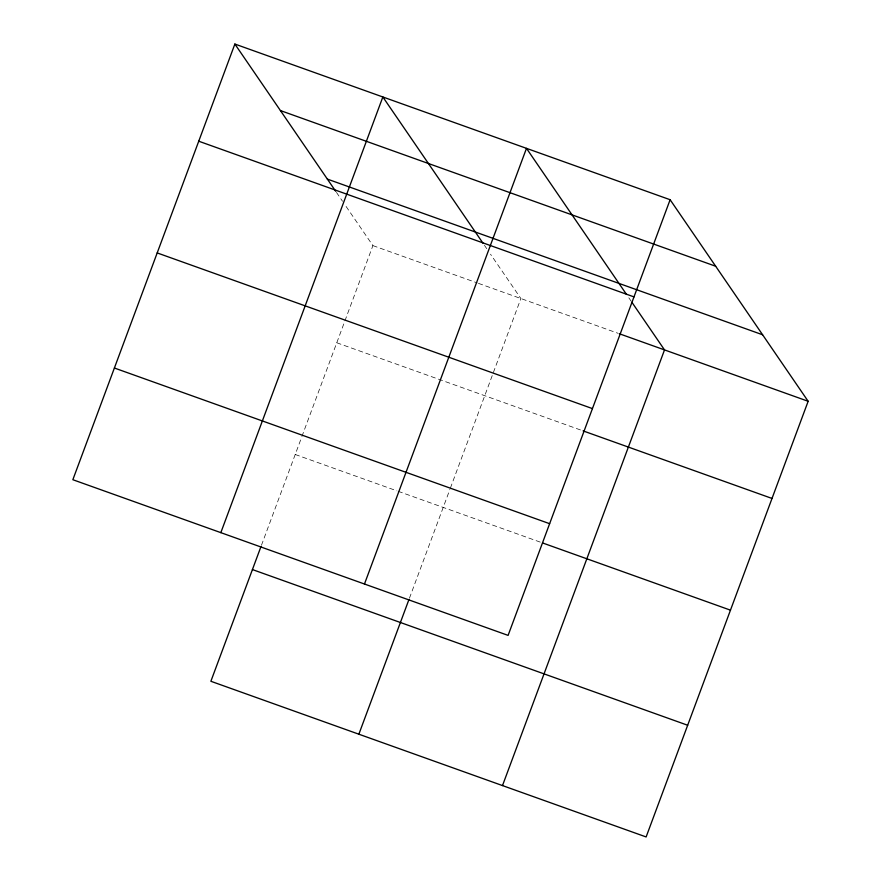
<?xml version="1.0" encoding="UTF-8"?>
<svg xmlns="http://www.w3.org/2000/svg" width="881" height="881" viewBox="0 0 881 881"><rect width="100%" height="100%" fill="white"/><g stroke="black" fill="none" stroke-linecap="round" stroke-linejoin="round"><path stroke-width="0.66" stroke-dasharray="4.41 3.3" d="M261.459 545.273L301.434 437.791M301.908 436.502L372.905 245.612L344.812 204.59M409.445 598.199L449.894 489.44M450.367 488.151L520.891 298.538L490.519 254.191M372.905 245.612L477.139 282.889M478.427 283.352L617.933 333.249M336.762 342.775L581.801 430.413M295.223 454.486L396.879 490.838M398.168 491.301L540.262 542.123M628.836 297.811L631.115 301.137M484.451 245.325L486.719 248.651M336.465 192.399L342.533 201.264"/><path stroke-width="1.32" d="M234.875 44.05L72.848 479.716L508.095 635.388L670.122 199.723L234.875 44.05L335.705 191.287M220.834 532.642L382.85 96.976L482.931 243.112M260.985 546.55L210.878 681.277L646.125 836.95L808.152 401.284L670.122 199.723M364.47 584.015L526.486 148.349L626.556 294.485M358.864 734.203L408.971 599.476M502.5 785.577L664.516 349.911L631.875 302.238M280.422 110.566L715.669 266.238M327.347 179.096L762.605 334.769M198.732 141.213L633.99 296.897M619.233 333.712L808.152 401.284M157.192 252.924L592.439 408.597M583.09 430.886L772.02 498.448M114.387 368.016L549.645 523.688M542.85 543.048L730.47 610.159M252.418 569.567L687.676 725.25"/></g></svg>
